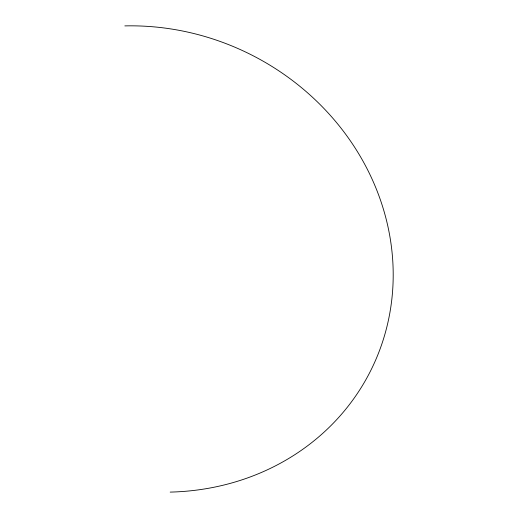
<?xml version="1.0" encoding="UTF-8"?>
<svg xmlns="http://www.w3.org/2000/svg" width="518" height="518" viewBox="0 0 518 518"><rect width="100%" height="100%" fill="white"/><g stroke="black" fill="none" stroke-linecap="round" stroke-linejoin="round"><path stroke-width="0.78" d="M124.838 25.9A249.553 229.027 26.2 0 1 392.152 253.296A249.553 229.027 26.2 0 1 170.195 492.1"/></g></svg>
